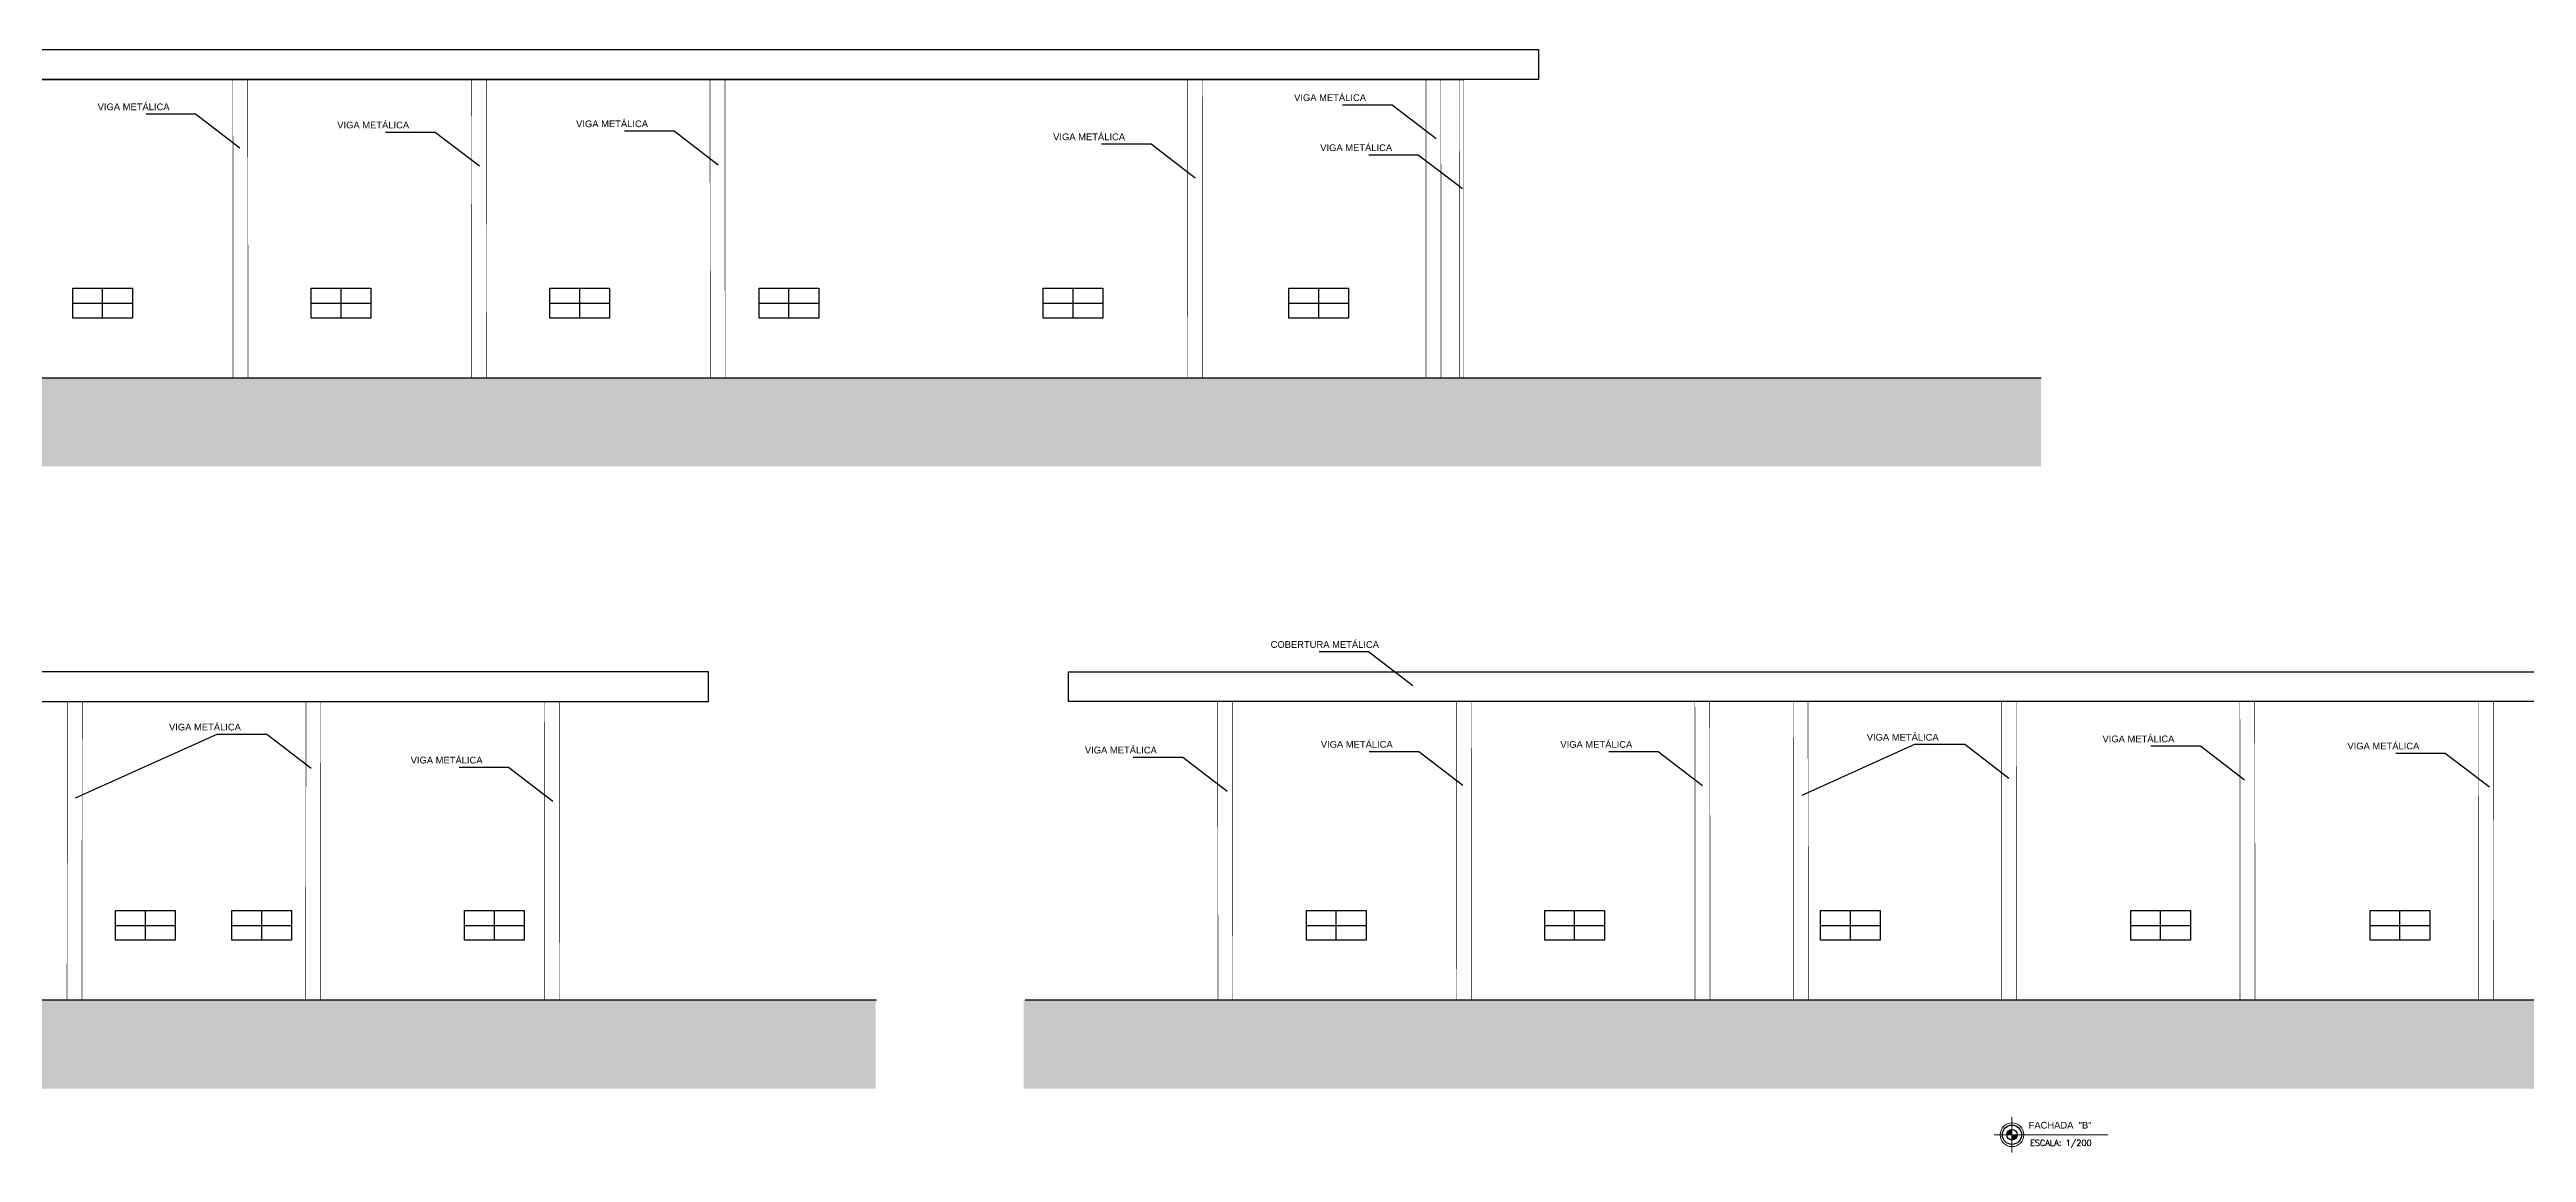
# Model space of a CAD drawing. Header units: metres. Extents: x 257 to 767, y -173 to 1.
# Drawn here: x 601.3 to 684.4, y -173 to -136 of the extents above; entities that cross this region are included whole.
import ezdxf

# ---------------------------------------------------------------- set-up
doc = ezdxf.new("R2010")
doc.units = ezdxf.units.M
doc.header["$LTSCALE"] = 10
doc.layers.get('0').update_dxf_attribs({"color": 254})
for name, color, linetype in [('A_METAL', 93, 'Continuous'), ('D_HATCH', 8, 'Continuous'), ('ELETEXTO LUMINÁRIAS', 254, 'Continuous'), ('T-TEXT-30', 3, 'Continuous'), ('Texto', 2, 'Continuous')]:
    doc.layers.add(name, color=color, linetype=linetype)
for name, color, linetype, lineweight in [('HACHURA', 8, 'Continuous', 5), ('PENAzero2', 30, 'Continuous', 20), ('PENAzero3', 135, 'Continuous', 30)]:
    doc.layers.add(name, color=color, linetype=linetype, lineweight=lineweight)
doc.layers.add('Janelas', color=254, linetype='Continuous', plot=False)
doc.styles.add('200-80', font='romans.shx', dxfattribs={"height": 0.4})
doc.styles.add('ARIAL', font='')
doc.styles.get("Standard").update_dxf_attribs({"font": ''})
doc.styles.get('ARIAL').set_extended_font_data('Arial')
doc.styles.get('Standard').set_extended_font_data('Arial')

msp = doc.modelspace()

# ---------------------------------------------------------------- hatches: boundary and pattern name
at = {"layer": 'D_HATCH', "lineweight": 0}
h = msp.add_hatch(dxfattribs=at)
h.set_pattern_fill('EARTH', color=256, scale=0.1, angle=45)
h.paths.add_polyline_path([(668.108, -147.012), (554.991, -147.012), (554.991, -149.985), (668.108, -149.985)])
h = msp.add_hatch(dxfattribs=at)
h.set_pattern_fill('EARTH', color=256, scale=0.1, angle=45)
h.set_pattern_definition([(45, (222.53514, -20.8553), (6e-17, 0.8980256), [0.635, -0.635]), (45, (222.36676, -20.6869), (6e-17, 0.8980256), [0.635, -0.635]), (45, (222.1984, -20.5185), (6e-17, 0.8980256), [0.635, -0.635]), (135, (222.1984, -20.4063), (-0.8980256, 6e-17), [0.635, -0.635]), (135, (222.36676, -20.2379), (-0.8980256, 6e-17), [0.635, -0.635]), (135, (222.53514, -20.0695), (-0.8980256, 6e-17), [0.635, -0.635])])
h.paths.add_polyline_path([(629.039, -167.867), (552.826, -167.867), (552.826, -170.84), (629.039, -170.84)])
h = msp.add_hatch(dxfattribs=at)
h.set_pattern_fill('EARTH', color=256, scale=0.1, angle=45)
h.set_pattern_definition([(45, (303.7022, -20.8553), (6e-17, 0.8980256), [0.635, -0.635]), (45, (303.53384, -20.6869), (6e-17, 0.8980256), [0.635, -0.635]), (45, (303.36546, -20.5185), (6e-17, 0.8980256), [0.635, -0.635]), (135, (303.36546, -20.4063), (-0.8980256, 6e-17), [0.635, -0.635]), (135, (303.53384, -20.2379), (-0.8980256, 6e-17), [0.635, -0.635]), (135, (303.7022, -20.0695), (-0.8980256, 6e-17), [0.635, -0.635])])
h.paths.add_polyline_path([(710.206, -167.867), (633.993, -167.867), (633.993, -170.84), (710.206, -170.84)])
at = {"layer": 'HACHURA', "ltscale": 0.6}
h = msp.add_hatch(color=256, dxfattribs=at)
h.paths.add_polyline_path([(667.131, -172.385), (667.131, -172.207, 0.414214), (666.954, -172.385)])
h.paths.add_polyline_path([(667.131, -172.385), (667.131, -172.562, 0.414214), (667.309, -172.385)])

# ---------------------------------------------------------------- linework, layer by layer
for p, q in [((567.989, -137.012), (648.754, -137.012)), ((604.573, -138.169), (606.232, -138.169)), ((606.232, -138.169), (607.716, -139.303)), ((644.686, -137.861), (646.345, -137.861)), ((646.345, -137.861), (647.829, -138.995)), ((612.605, -138.779), (614.265, -138.779)), ((614.265, -138.779), (615.749, -139.913)), ((620.614, -138.738), (622.273, -138.738)), ((622.273, -138.738), (623.758, -139.872)), ((636.607, -139.176), (638.267, -139.176)), ((638.267, -139.176), (639.751, -140.309)), ((645.563, -139.541), (647.222, -139.541)), ((647.222, -139.541), (648.706, -140.674)), ((554.991, -147.012), (668.104, -147.012)), ((643.898, -156.19), (645.557, -156.19)), ((645.557, -156.19), (647.042, -157.324)), ((606.964, -158.959), (602.199, -161.104)), ((606.964, -158.959), (608.623, -158.959)), ((608.623, -158.959), (610.108, -160.093)), ((663.886, -159.299), (660.085, -161.019)), ((663.886, -159.299), (665.545, -159.299)), ((665.545, -159.299), (667.029, -160.433)), ((671.788, -159.354), (673.448, -159.354)), ((673.448, -159.354), (674.932, -160.488)), ((615.066, -160.067), (616.726, -160.067)), ((616.726, -160.067), (618.21, -161.2)), ((637.672, -159.73), (639.331, -159.73)), ((639.331, -159.73), (640.815, -160.864)), ((645.581, -159.537), (647.24, -159.537)), ((647.24, -159.537), (648.724, -160.671)), ((653.613, -159.54), (655.273, -159.54)), ((655.273, -159.54), (656.757, -160.674)), ((680.001, -159.594), (681.66, -159.594)), ((681.66, -159.594), (683.144, -160.728)), ((603.55, -165.867), (603.55, -164.867)), ((607.451, -165.867), (607.451, -164.867)), ((615.253, -165.867), (615.253, -164.867)), ((643.478, -165.867), (643.478, -164.867)), ((651.465, -165.867), (651.465, -164.867)), ((660.714, -165.867), (660.714, -164.867)), ((671.113, -165.867), (671.113, -164.867)), ((679.14, -165.867), (679.14, -164.867)), ((552.633, -167.867), (629.062, -167.867)), ((634.05, -167.867), (710.228, -167.867))]:
    msp.add_line(p, q)
for points in [[(566.489, -136.012), (651.254, -136.012), (651.254, -137.012), (566.489, -137.012)], [(623.43, -156.867), (566.153, -156.867), (566.153, -157.867), (623.43, -157.867)], [(635.501, -156.867), (692.778, -156.867), (692.778, -157.867), (635.501, -157.867)]]:
    msp.add_lwpolyline(points, close=True)
at = {"layer": 'A_METAL', "const_width": 0.02}
for points in [[(607.481, -137.012), (607.981, -137.012), (607.989, -147.012), (607.489, -147.012)], [(615.481, -137.012), (615.981, -137.012), (615.989, -147.012), (615.489, -147.012)], [(623.481, -137.012), (623.981, -137.012), (623.989, -147.012), (623.489, -147.012)], [(639.481, -137.012), (639.981, -137.012), (639.989, -147.012), (639.489, -147.012)], [(647.481, -137.012), (647.981, -137.012), (647.989, -147.012), (647.489, -147.012)], [(648.604, -147.012), (648.596, -137.012), (648.754, -137.012), (648.754, -147.012)], [(602.432, -157.867), (601.932, -157.867), (601.925, -167.867), (602.425, -167.867)], [(610.432, -157.867), (609.932, -157.867), (609.925, -167.867), (610.425, -167.867)], [(618.43, -157.867), (617.93, -157.867), (617.922, -167.867), (618.422, -167.867)], [(640.501, -157.867), (641.001, -157.867), (641.009, -167.867), (640.509, -167.867)], [(648.499, -157.867), (648.999, -157.867), (649.007, -167.867), (648.507, -167.867)], [(656.499, -157.867), (656.999, -157.867), (657.007, -167.867), (656.507, -167.867)], [(659.795, -157.867), (660.295, -157.867), (660.303, -167.867), (659.803, -167.867)], [(666.771, -157.867), (667.271, -157.867), (667.278, -167.867), (666.778, -167.867)], [(674.771, -157.867), (675.271, -157.867), (675.278, -167.867), (674.778, -167.867)], [(682.771, -157.867), (683.271, -157.867), (683.278, -167.867), (682.778, -167.867)]]:
    msp.add_lwpolyline(points, close=True, dxfattribs=at)
at = {"layer": 'Janelas'}
for p, q in [((603.113, -145.012), (603.113, -144.012)), ((611.113, -145.012), (611.113, -144.012)), ((619.113, -145.012), (619.113, -144.012)), ((626.128, -145.012), (626.128, -144.012)), ((635.654, -145.012), (635.654, -144.012)), ((643.888, -145.012), (643.888, -144.012)), ((602.113, -144.512), (604.113, -144.512)), ((610.113, -144.512), (612.113, -144.512)), ((618.113, -144.512), (620.113, -144.512)), ((625.128, -144.512), (627.128, -144.512)), ((634.654, -144.512), (636.654, -144.512)), ((642.888, -144.512), (644.888, -144.512)), ((604.55, -165.867), (604.55, -164.867)), ((608.451, -165.867), (608.451, -164.867)), ((616.253, -165.867), (616.253, -164.867)), ((644.478, -165.867), (644.478, -164.867)), ((652.465, -165.867), (652.465, -164.867)), ((661.714, -165.867), (661.714, -164.867)), ((672.113, -165.867), (672.113, -164.867)), ((680.14, -165.867), (680.14, -164.867)), ((603.55, -165.367), (605.55, -165.367)), ((607.451, -165.367), (609.451, -165.367)), ((615.253, -165.367), (617.253, -165.367)), ((643.478, -165.367), (645.478, -165.367)), ((651.465, -165.367), (653.465, -165.367)), ((660.714, -165.367), (662.714, -165.367)), ((671.113, -165.367), (673.113, -165.367)), ((679.14, -165.367), (681.14, -165.367))]:
    msp.add_line(p, q, dxfattribs=at)
for points in [[(602.113, -144.012), (604.113, -144.012), (604.113, -145.012), (602.113, -145.012)], [(610.113, -144.012), (612.113, -144.012), (612.113, -145.012), (610.113, -145.012)], [(618.113, -144.012), (620.113, -144.012), (620.113, -145.012), (618.113, -145.012)], [(625.128, -144.012), (627.128, -144.012), (627.128, -145.012), (625.128, -145.012)], [(634.654, -144.012), (636.654, -144.012), (636.654, -145.012), (634.654, -145.012)], [(642.888, -144.012), (644.888, -144.012), (644.888, -145.012), (642.888, -145.012)], [(603.55, -164.867), (605.55, -164.867), (605.55, -165.867), (603.55, -165.867)], [(607.451, -164.867), (609.451, -164.867), (609.451, -165.867), (607.451, -165.867)], [(615.253, -164.867), (617.253, -164.867), (617.253, -165.867), (615.253, -165.867)], [(643.478, -164.867), (645.478, -164.867), (645.478, -165.867), (643.478, -165.867)], [(651.465, -164.867), (653.465, -164.867), (653.465, -165.867), (651.465, -165.867)], [(660.714, -164.867), (662.714, -164.867), (662.714, -165.867), (660.714, -165.867)], [(671.113, -164.867), (673.113, -164.867), (673.113, -165.867), (671.113, -165.867)], [(679.14, -164.867), (681.14, -164.867), (681.14, -165.867), (679.14, -165.867)]]:
    msp.add_lwpolyline(points, close=True, dxfattribs=at)
at = {"layer": 'PENAzero2'}
for p, q in [((667.131, -171.791), (667.131, -172.978)), ((666.538, -172.385), (670.348, -172.385))]:
    msp.add_line(p, q, dxfattribs=at)
msp.add_circle((667.131, -172.385), 0.398, dxfattribs=at)
at = {"layer": 'PENAzero3'}
for radius in [0.323, 0.178]:
    msp.add_circle((667.131, -172.385), radius, dxfattribs=at)

# ---------------------------------------------------------------- texts
at = {"layer": 'ELETEXTO LUMINÁRIAS', "color": 7, "ltscale": 0.05, "style": 'ARIAL'}
for s, p in [('VIGA METÁLICA', (602.95, -138.044)), ('VIGA METÁLICA', (643.063, -137.736)), ('VIGA METÁLICA', (610.983, -138.654)), ('VIGA METÁLICA', (618.991, -138.613)), ('VIGA METÁLICA', (634.985, -139.05)), ('VIGA METÁLICA', (643.94, -139.415)), ('COBERTURA METÁLICA', (642.276, -156.065)), ('VIGA METÁLICA', (605.342, -158.834)), ('VIGA METÁLICA', (636.049, -159.605)), ('VIGA METÁLICA', (643.958, -159.412)), ('VIGA METÁLICA', (651.991, -159.415)), ('VIGA METÁLICA', (662.263, -159.174)), ('VIGA METÁLICA', (670.166, -159.229)), ('VIGA METÁLICA', (678.378, -159.469)), ('VIGA METÁLICA', (613.444, -159.941))]:
    msp.add_text(s, height=0.225, rotation=359.99999, dxfattribs=at).set_placement(p)
at = {"layer": 'T-TEXT-30', "style": '200-80'}
msp.add_text('ESCALA: 1/200', height=0.2, dxfattribs=at).set_placement((667.735, -172.757))
at = {"layer": 'Texto', "insert": (667.69, -171.952), "char_height": 0.225, "width": 13.82018, "attachment_point": 1}
msp.add_mtext('FACHADA  "B"  ', dxfattribs=at)

doc.saveas('drawing.dxf')
